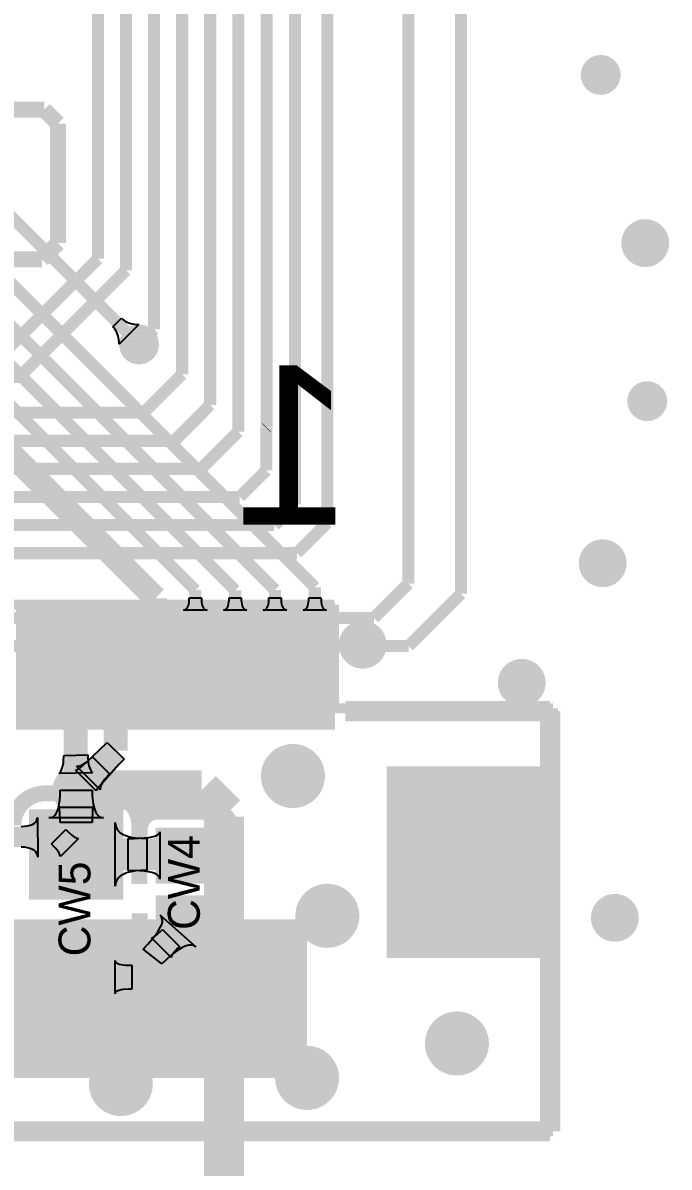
# Model space of a CAD drawing. Extents: x 53.3 to 135, y 28 to 125.4.
# Drawn here: x 107.05 to 115.16, y 66.83 to 81.17 of the extents above; entities that cross this region are included whole.
import ezdxf

# ---------------------------------------------------------------- set-up
doc = ezdxf.new("R2010")
doc.units = 0
doc.header["$MEASUREMENT"] = 0
for name, color, linetype in [('BOTTOMLAYER', 5, 'CONTINUOUS'), ('BOTTOMOVERLAY', 54, 'CONTINUOUS'), ('BOTTOMPASTE', 16, 'CONTINUOUS'), ('BOTTOMSOLDER', 6, 'CONTINUOUS'), ('MECHANICAL15', 56, 'CONTINUOUS'), ('MULTILAYER', 9, 'CONTINUOUS'), ('TOPLAYER', 1, 'CONTINUOUS'), ('TOPOVERLAY', 2, 'CONTINUOUS'), ('TOPPASTE', 8, 'CONTINUOUS'), ('TOPSOLDER', 216, 'CONTINUOUS')]:
    doc.layers.add(name, color=color, linetype=linetype)

msp = doc.modelspace()

# ---------------------------------------------------------------- linework, layer by layer
at = {"layer": 'BOTTOMLAYER'}
for p, q in [((108.180584, 77.360536), (108.288064, 77.468016)), ((108.288064, 77.468016), (108.304579, 77.452903)), ((108.304579, 77.452903), (108.322273, 77.439411)), ((108.195697, 77.344021), (108.180584, 77.360536)), ((108.209189, 77.326327), (108.195697, 77.344021)), ((108.221064, 77.307455), (108.209189, 77.326327)), ((108.506301, 77.389787), (108.258813, 77.142299)), ((108.322273, 77.439411), (108.341145, 77.427536)), ((108.341145, 77.427536), (108.361198, 77.417285)), ((108.361198, 77.417285), (108.382432, 77.408651)), ((108.382432, 77.408651), (108.404845, 77.401638)), ((108.404845, 77.401638), (108.428439, 77.396246)), ((108.428439, 77.396246), (108.453212, 77.392472)), ((108.453212, 77.392472), (108.479166, 77.39032)), ((108.479166, 77.39032), (108.506301, 77.389787)), ((108.231315, 77.287402), (108.221064, 77.307455)), ((108.239949, 77.266168), (108.231315, 77.287402)), ((108.246962, 77.243755), (108.239949, 77.266168)), ((108.252354, 77.220161), (108.246962, 77.243755)), ((108.256128, 77.195388), (108.252354, 77.220161)), ((108.25828, 77.169434), (108.256128, 77.195388)), ((108.258813, 77.142299), (108.25828, 77.169434)), ((109.127567, 73.865011), (109.132533, 73.884772)), ((109.132533, 73.884772), (109.136081, 73.907574)), ((109.136081, 73.907574), (109.138209, 73.933413)), ((109.138209, 73.933413), (109.138918, 73.962293)), ((109.138918, 73.962293), (109.290922, 73.962293)), ((109.290922, 73.962293), (109.291631, 73.933413)), ((109.291631, 73.933413), (109.293759, 73.907574)), ((109.293759, 73.907574), (109.297307, 73.884772)), ((109.297307, 73.884772), (109.302273, 73.865011)), ((109.627566, 73.865036), (109.632532, 73.884798)), ((109.632532, 73.884798), (109.63608, 73.907599)), ((109.63608, 73.907599), (109.638208, 73.933439)), ((109.638208, 73.933439), (109.638917, 73.962318)), ((109.638917, 73.962318), (109.790921, 73.962318)), ((109.790921, 73.962318), (109.79163, 73.933439)), ((109.79163, 73.933439), (109.793758, 73.907599)), ((109.793758, 73.907599), (109.797306, 73.884798)), ((109.797306, 73.884798), (109.802272, 73.865036)), ((110.127565, 73.865036), (110.132531, 73.884798)), ((110.132531, 73.884798), (110.136079, 73.907599)), ((110.136079, 73.907599), (110.138207, 73.933439)), ((110.138207, 73.933439), (110.138916, 73.962318)), ((110.138916, 73.962318), (110.29092, 73.962318)), ((110.29092, 73.962318), (110.291629, 73.933439)), ((110.291629, 73.933439), (110.293757, 73.907599)), ((110.293757, 73.907599), (110.297305, 73.884798)), ((110.297305, 73.884798), (110.302271, 73.865036)), ((110.627564, 73.865036), (110.63253, 73.884798)), ((110.63253, 73.884798), (110.636078, 73.907599)), ((110.636078, 73.907599), (110.638206, 73.933439)), ((110.638206, 73.933439), (110.638915, 73.962318)), ((110.638915, 73.962318), (110.790919, 73.962318)), ((110.790919, 73.962318), (110.791628, 73.933439)), ((110.791628, 73.933439), (110.793756, 73.907599)), ((110.793756, 73.907599), (110.797304, 73.884798)), ((110.797304, 73.884798), (110.80227, 73.865036)), ((109.067968, 73.810292), (109.081448, 73.811811)), ((109.361872, 73.810292), (109.067968, 73.810292)), ((109.081448, 73.811811), (109.093511, 73.816373)), ((109.093511, 73.816373), (109.104153, 73.823972)), ((109.104153, 73.823972), (109.113376, 73.834612)), ((109.113376, 73.834612), (109.121181, 73.848293)), ((109.121181, 73.848293), (109.127567, 73.865011)), ((109.302273, 73.865011), (109.308659, 73.848293)), ((109.308659, 73.848293), (109.316464, 73.834612)), ((109.316464, 73.834612), (109.325687, 73.823972)), ((109.325687, 73.823972), (109.336329, 73.816373)), ((109.336329, 73.816373), (109.348392, 73.811811)), ((109.348392, 73.811811), (109.361872, 73.810292)), ((109.567967, 73.810317), (109.581447, 73.811836)), ((109.861871, 73.810317), (109.567967, 73.810317)), ((109.581447, 73.811836), (109.59351, 73.816398)), ((109.59351, 73.816398), (109.604152, 73.823998)), ((109.604152, 73.823998), (109.613375, 73.834638)), ((109.613375, 73.834638), (109.62118, 73.848318)), ((109.62118, 73.848318), (109.627566, 73.865036)), ((109.802272, 73.865036), (109.808658, 73.848318)), ((109.808658, 73.848318), (109.816463, 73.834638)), ((109.816463, 73.834638), (109.825686, 73.823998)), ((109.825686, 73.823998), (109.836328, 73.816398)), ((109.836328, 73.816398), (109.848391, 73.811836)), ((109.848391, 73.811836), (109.861871, 73.810317)), ((110.067966, 73.810317), (110.081446, 73.811836)), ((110.36187, 73.810317), (110.067966, 73.810317)), ((110.081446, 73.811836), (110.093509, 73.816398)), ((110.093509, 73.816398), (110.104151, 73.823998)), ((110.104151, 73.823998), (110.113374, 73.834638)), ((110.113374, 73.834638), (110.121179, 73.848318)), ((110.121179, 73.848318), (110.127565, 73.865036)), ((110.302271, 73.865036), (110.308657, 73.848318)), ((110.308657, 73.848318), (110.316462, 73.834638)), ((110.316462, 73.834638), (110.325685, 73.823998)), ((110.325685, 73.823998), (110.336327, 73.816398)), ((110.336327, 73.816398), (110.34839, 73.811836)), ((110.34839, 73.811836), (110.36187, 73.810317)), ((110.567965, 73.810317), (110.581445, 73.811836)), ((110.861869, 73.810317), (110.567965, 73.810317)), ((110.581445, 73.811836), (110.593508, 73.816398)), ((110.593508, 73.816398), (110.60415, 73.823998)), ((110.60415, 73.823998), (110.613373, 73.834638)), ((110.613373, 73.834638), (110.621178, 73.848318)), ((110.621178, 73.848318), (110.627564, 73.865036)), ((110.80227, 73.865036), (110.808656, 73.848318)), ((110.808656, 73.848318), (110.816461, 73.834638)), ((110.816461, 73.834638), (110.825684, 73.823998)), ((110.825684, 73.823998), (110.836326, 73.816398)), ((110.836326, 73.816398), (110.848389, 73.811836)), ((110.848389, 73.811836), (110.861869, 73.810317)), ((107.927016, 71.973732), (108.108857, 72.151382)), ((108.108857, 72.151382), (108.320987, 71.939252)), ((107.5504, 71.847761), (107.555627, 71.871464)), ((107.555627, 71.871464), (107.559693, 71.897316)), ((107.559693, 71.897316), (107.562599, 71.925315)), ((107.562599, 71.925315), (107.564923, 71.987753)), ((107.564923, 71.987753), (107.864923, 71.995238)), ((107.759363, 71.856196), (107.777862, 71.861964)), ((107.777862, 71.861964), (107.797036, 71.87011)), ((107.797036, 71.87011), (107.816889, 71.880631)), ((107.799129, 71.858421), (107.927016, 71.973732)), ((107.816889, 71.880631), (107.837422, 71.893524)), ((107.837422, 71.893524), (107.858631, 71.908794)), ((107.858631, 71.908794), (107.880518, 71.92644)), ((107.864923, 71.995238), (107.86554, 71.962985)), ((107.86554, 71.962985), (107.870485, 71.905002)), ((107.870485, 71.905002), (107.874811, 71.879269)), ((107.874811, 71.879269), (107.880374, 71.855711)), ((107.880518, 71.92644), (107.926327, 71.968853)), ((107.926327, 71.968853), (108.138458, 71.756722)), ((108.254846, 71.872643), (107.975052, 71.555595)), ((108.320987, 71.939252), (108.254846, 71.872643)), ((107.506826, 71.761454), (107.517862, 71.774421)), ((107.926726, 71.770524), (107.506826, 71.761454)), ((107.517862, 71.774421), (107.52774, 71.789534)), ((107.52774, 71.789534), (107.536455, 71.806796)), ((107.536455, 71.806796), (107.544009, 71.826204)), ((107.544009, 71.826204), (107.5504, 71.847761)), ((107.712546, 71.801639), (107.7252, 71.805447)), ((107.971245, 71.54294), (107.712546, 71.801639)), ((107.724402, 71.851782), (107.741545, 71.8528)), ((108.021387, 71.554797), (107.724402, 71.851782)), ((107.7252, 71.805447), (107.743849, 71.816178)), ((107.741545, 71.8528), (107.759363, 71.856196)), ((107.743849, 71.816178), (107.768492, 71.833837)), ((107.768492, 71.833837), (107.799129, 71.858421)), ((107.880374, 71.855711), (107.887171, 71.834327)), ((107.887171, 71.834327), (107.895207, 71.815117)), ((107.895207, 71.815117), (107.904476, 71.798078)), ((107.904476, 71.798078), (107.914984, 71.783214)), ((107.914984, 71.783214), (107.926726, 71.770524)), ((108.116063, 71.733479), (108.0784, 71.689026)), ((108.138458, 71.756722), (108.116063, 71.733479)), ((108.025801, 71.589758), (108.022405, 71.57194)), ((108.03157, 71.608257), (108.025801, 71.589758)), ((108.039715, 71.627431), (108.03157, 71.608257)), ((108.050236, 71.647284), (108.039715, 71.627431)), ((108.063129, 71.667817), (108.050236, 71.647284)), ((108.0784, 71.689026), (108.063129, 71.667817)), ((107.975052, 71.555595), (107.971245, 71.54294)), ((108.022405, 71.57194), (108.021387, 71.554797))]:
    msp.add_line(p, q, dxfattribs=at)
for points, const_width in [([(114.175002, 80.518, 1), (114.424998, 80.518, 1)], 0.249999), ([(114.7088, 78.4098, 1), (115.0088, 78.4098, 1)], 0.299999), ([(108.383802, 77.1398, 1), (108.633798, 77.1398, 1)], 0.249999), ([(114.759202, 76.4286, 1), (115.009198, 76.4286, 1)], 0.249999), ([(114.1754, 74.3966, 1), (114.4754, 74.3966, 1)], 0.299999), ([(113.1594, 72.898, 1), (113.4594, 72.898, 1)], 0.299999), ([(110.2892, 71.7296, 1), (110.5892, 71.7296, 1)], 0.299999), ([(107.571403, 71.551797, 1), (107.871402, 71.551797, 1)], 0.299999), ([(110.721, 69.977, 1), (111.021, 69.977, 1)], 0.299999), ([(114.3278, 69.9516, 1), (114.6278, 69.9516, 1)], 0.299999), ([(108.536202, 69.450402, 1), (108.786198, 69.450402, 1)], 0.249999), ([(112.3466, 68.3768, 1), (112.6466, 68.3768, 1)], 0.299999), ([(108.1302, 67.8688, 1), (108.4302, 67.8688, 1)], 0.299999), ([(110.467, 67.945, 1), (110.767, 67.945, 1)], 0.299999)]:
    msp.add_lwpolyline(points, format="xyb", close=True, dxfattribs=dict(at, const_width=const_width))
for points, const_width in [([(106.7562, 78.8924), (108.5088, 77.1398)], 0.152001), ([(106.5276, 78.2828), (110.714917, 74.095483)], 0.152001), ([(106.3498, 77.9272), (110.214918, 74.062082)], 0.152001), ([(106.205515, 77.568001), (109.714919, 74.058597)], 0.152001), ([(106.059714, 77.216), (109.21492, 74.060794)], 0.152001), ([(105.889059, 76.7842), (108.714921, 73.958338)], 0.299999), ([(110.714917, 73.113367), (110.714917, 74.095483)], 0.152001), ([(108.714921, 73.113367), (108.714921, 73.958338)], 0.299999), ([(109.21492, 73.113341), (109.21492, 74.060794)], 0.152001), ([(109.714919, 73.113367), (109.714919, 74.058597)], 0.152001), ([(110.214918, 73.113367), (110.214918, 74.062082)], 0.152001), ([(107.714923, 71.551797), (107.714923, 73.113341)], 0.299999), ([(108.214922, 72.045317), (108.214922, 73.113367)], 0.299999), ([(107.721403, 71.551797), (108.214922, 72.045317)], 0.299999), ([(107.721403, 71.551797), (109.296203, 71.551797)], 0.499999), ([(109.296203, 71.551797), (109.601, 71.247)], 0.499999), ([(109.5756, 65.4812), (109.5756, 71.2216)], 0.499999)]:
    msp.add_lwpolyline(points, dxfattribs=dict(at, const_width=const_width))
for points in [[(107.364924, 73.81334), (107.064924, 73.81334), (107.364924, 72.413343), (107.064924, 72.413343)], [(107.864923, 73.81334), (107.564923, 73.81334), (107.864923, 72.413343), (107.564923, 72.413343)], [(108.364922, 73.813365), (108.064922, 73.813365), (108.364922, 72.413368), (108.064922, 72.413368)], [(108.864921, 73.813365), (108.564921, 73.813365), (108.864921, 72.413368), (108.564921, 72.413368)], [(109.36492, 73.81334), (109.06492, 73.81334), (109.36492, 72.413343), (109.06492, 72.413343)], [(109.864919, 73.813365), (109.564919, 73.813365), (109.864919, 72.413368), (109.564919, 72.413368)], [(110.364918, 73.813365), (110.064918, 73.813365), (110.364918, 72.413368), (110.064918, 72.413368)], [(110.864917, 73.813365), (110.564917, 73.813365), (110.864917, 72.413368), (110.564917, 72.413368)], [(113.514937, 71.75058), (111.71494, 71.75058), (113.514937, 69.550585), (111.71494, 69.550585)]]:
    msp.add_solid(points, dxfattribs=at)
at = {"layer": 'BOTTOMOVERLAY'}
for points, const_width in [([(90.953118, 73.87704), (110.953128, 73.87704)], 0.127), ([(110.953128, 72.577041), (110.953128, 73.87704)], 0.127), ([(110.953128, 72.577041), (113.70313, 72.577041)], 0.127), ([(111.096069, 72.543365), (113.60498, 72.543365)], 0.254), ([(113.60498, 72.543365), (113.664924, 72.543365)], 0.254), ([(113.664924, 68.975478), (113.664924, 72.543365)], 0.254), ([(113.70313, 67.277036), (113.70313, 72.577041)], 0.127), ([(113.664924, 67.275608), (113.664924, 68.975478)], 0.254), ([(88.264949, 67.275608), (113.664924, 67.275608)], 0.254), ([(88.203115, 67.277036), (113.70313, 67.277036)], 0.127)]:
    msp.add_lwpolyline(points, dxfattribs=dict(at, const_width=const_width))
for points, const_width in [([(111.465106, 73.37552, 1), (111.164878, 73.37552, 1)], 0.299999), ([(111.089879, 73.37552, 1), (111.239877, 73.37552, 1)], 0.15), ([(111.390107, 73.37552, 1), (111.540105, 73.37552, 1)], 0.15)]:
    msp.add_lwpolyline(points, format="xyb", close=True, dxfattribs=dict(at, const_width=const_width))
at = {"layer": 'BOTTOMPASTE'}
for points in [[(107.364924, 73.81334), (107.064924, 73.81334), (107.364924, 72.413343), (107.064924, 72.413343)], [(107.864923, 73.81334), (107.564923, 73.81334), (107.864923, 72.413343), (107.564923, 72.413343)], [(108.364922, 73.813365), (108.064922, 73.813365), (108.364922, 72.413368), (108.064922, 72.413368)], [(108.864921, 73.813365), (108.564921, 73.813365), (108.864921, 72.413368), (108.564921, 72.413368)], [(109.36492, 73.81334), (109.06492, 73.81334), (109.36492, 72.413343), (109.06492, 72.413343)], [(109.864919, 73.813365), (109.564919, 73.813365), (109.864919, 72.413368), (109.564919, 72.413368)], [(110.364918, 73.813365), (110.064918, 73.813365), (110.364918, 72.413368), (110.064918, 72.413368)], [(110.864917, 73.813365), (110.564917, 73.813365), (110.864917, 72.413368), (110.564917, 72.413368)], [(113.514937, 71.75058), (111.71494, 71.75058), (113.514937, 69.550585), (111.71494, 69.550585)]]:
    msp.add_solid(points, dxfattribs=at)
at = {"layer": 'BOTTOMSOLDER', "const_width": 0.401599}
for points in [[(110.2384, 71.7296, 1), (110.64, 71.7296, 1)], [(110.6702, 69.977, 1), (111.0718, 69.977, 1)], [(112.2958, 68.3768, 1), (112.6974, 68.3768, 1)], [(110.4162, 67.945, 1), (110.8178, 67.945, 1)], [(108.0794, 67.8688, 1), (108.481, 67.8688, 1)]]:
    msp.add_lwpolyline(points, format="xyb", close=True, dxfattribs=at)
at = {"layer": 'BOTTOMSOLDER'}
for points in [[(107.466524, 73.91494), (106.963324, 73.91494), (107.466524, 72.311743), (106.963324, 72.311743)], [(107.966523, 73.91494), (107.463323, 73.91494), (107.966523, 72.311743), (107.463323, 72.311743)], [(108.466522, 73.914965), (107.963322, 73.914965), (108.466522, 72.311768), (107.963322, 72.311768)], [(108.966521, 73.914965), (108.463321, 73.914965), (108.966521, 72.311768), (108.463321, 72.311768)], [(109.46652, 73.91494), (108.96332, 73.91494), (109.46652, 72.311743), (108.96332, 72.311743)], [(109.966519, 73.914965), (109.463319, 73.914965), (109.966519, 72.311768), (109.463319, 72.311768)], [(110.466518, 73.914965), (109.963318, 73.914965), (110.466518, 72.311768), (109.963318, 72.311768)], [(110.966517, 73.914965), (110.463317, 73.914965), (110.966517, 72.311768), (110.463317, 72.311768)], [(113.616537, 71.85218), (111.61334, 71.85218), (113.616537, 69.448985), (111.61334, 69.448985)]]:
    msp.add_solid(points, dxfattribs=at)
at = {"layer": 'MECHANICAL15'}
for points, const_width in [([(111.465106, 73.37552, 1), (111.164878, 73.37552, 1)], 0.299999), ([(111.089879, 73.37552, 1), (111.239877, 73.37552, 1)], 0.15), ([(111.390107, 73.37552, 1), (111.540105, 73.37552, 1)], 0.15)]:
    msp.add_lwpolyline(points, format="xyb", close=True, dxfattribs=dict(at, const_width=const_width))
at = {"layer": 'MULTILAYER'}
for points, const_width in [([(114.175002, 80.518, 1), (114.424998, 80.518, 1)], 0.249999), ([(114.7088, 78.4098, 1), (115.0088, 78.4098, 1)], 0.299999), ([(108.383802, 77.1398, 1), (108.633798, 77.1398, 1)], 0.249999), ([(114.759202, 76.4286, 1), (115.009198, 76.4286, 1)], 0.249999), ([(114.1754, 74.3966, 1), (114.4754, 74.3966, 1)], 0.299999), ([(113.1594, 72.898, 1), (113.4594, 72.898, 1)], 0.299999), ([(110.2892, 71.7296, 1), (110.5892, 71.7296, 1)], 0.299999), ([(107.571403, 71.551797, 1), (107.871402, 71.551797, 1)], 0.299999), ([(110.721, 69.977, 1), (111.021, 69.977, 1)], 0.299999), ([(114.3278, 69.9516, 1), (114.6278, 69.9516, 1)], 0.299999), ([(108.536202, 69.450402, 1), (108.786198, 69.450402, 1)], 0.249999), ([(112.3466, 68.3768, 1), (112.6466, 68.3768, 1)], 0.299999), ([(108.1302, 67.8688, 1), (108.4302, 67.8688, 1)], 0.299999), ([(110.467, 67.945, 1), (110.767, 67.945, 1)], 0.299999)]:
    msp.add_lwpolyline(points, format="xyb", close=True, dxfattribs=dict(at, const_width=const_width))
at = {"layer": 'TOPLAYER'}
for p, q in [((107.51569, 71.427276), (107.519975, 71.486077)), ((107.519975, 71.486077), (107.521403, 71.551797)), ((107.521403, 71.551797), (107.921402, 71.551797)), ((107.921402, 71.551797), (107.92283, 71.486077)), ((107.92283, 71.486077), (107.934257, 71.375394)), ((107.469981, 71.261249), (107.485693, 71.29238)), ((107.485693, 71.29238), (107.498548, 71.330429)), ((107.498548, 71.330429), (107.508548, 71.375394)), ((107.508548, 71.375394), (107.51569, 71.427276)), ((107.521403, 71.148191), (107.511403, 71.337556)), ((107.511403, 71.337556), (107.931402, 71.337556)), ((107.923901, 71.285313), (107.921501, 71.182405)), ((107.926302, 71.316395), (107.923901, 71.285313)), ((107.927803, 71.326845), (107.926302, 71.316395)), ((107.929502, 71.333896), (107.927803, 71.326845)), ((107.931402, 71.337556), (107.929502, 71.333896)), ((107.934257, 71.375394), (107.944257, 71.330429)), ((107.944257, 71.330429), (107.957112, 71.29238)), ((107.957112, 71.29238), (107.972824, 71.261249)), ((107.193809, 71.135768), (107.211589, 71.150635)), ((107.211589, 71.150635), (107.224289, 71.167788)), ((107.224289, 71.167788), (107.231909, 71.187229)), ((107.231909, 71.187229), (107.234449, 71.208956)), ((107.234449, 71.208956), (107.237497, 70.7136)), ((107.378561, 71.205908), (107.405701, 71.209367)), ((108.064244, 71.205908), (107.378561, 71.205908)), ((107.405701, 71.209367), (107.429983, 71.219743)), ((107.429983, 71.219743), (107.451411, 71.237038)), ((107.451411, 71.237038), (107.469981, 71.261249)), ((107.921402, 71.148191), (107.521403, 71.148191)), ((107.921501, 71.182405), (107.921402, 71.148191)), ((107.972824, 71.261249), (107.991394, 71.237038)), ((107.991394, 71.237038), (108.012822, 71.219743)), ((108.012822, 71.219743), (108.037104, 71.209367)), ((108.037104, 71.209367), (108.064244, 71.205908)), ((108.208351, 70.347004), (108.208351, 71.147003)), ((108.208351, 71.147003), (108.212352, 71.109002)), ((107.028709, 71.095743), (107.071889, 71.099175)), ((107.071889, 71.099175), (107.109989, 71.104892)), ((107.109989, 71.104892), (107.143009, 71.112898)), ((107.143009, 71.112898), (107.170949, 71.12319)), ((107.170949, 71.12319), (107.193809, 71.135768)), ((107.411002, 70.877798), (107.590605, 71.057402)), ((107.411002, 70.877798), (107.590605, 71.057402)), ((107.590605, 71.057402), (107.611047, 71.037427)), ((107.590605, 71.057402), (107.611047, 71.037427)), ((107.611047, 71.037427), (107.666279, 70.989149)), ((107.611047, 71.037427), (107.666279, 70.989149)), ((108.212352, 71.109002), (108.22435, 71.075004)), ((108.22435, 71.075004), (108.24435, 71.045004)), ((108.24435, 71.045004), (108.272351, 71.019002)), ((108.272351, 71.019002), (108.308351, 70.997003)), ((108.735045, 70.987257), (108.755045, 70.999579)), ((108.755045, 70.999579), (108.767044, 71.013544)), ((108.767044, 71.013544), (108.771045, 71.029152)), ((108.771045, 71.029152), (108.771045, 70.435249)), ((107.44901, 70.83793), (107.411002, 70.877798)), ((107.44901, 70.83793), (107.411002, 70.877798)), ((107.749358, 70.94504), (107.523364, 70.719046)), ((107.749358, 70.94504), (107.523364, 70.719046)), ((107.666279, 70.989149), (107.682662, 70.976942)), ((107.666279, 70.989149), (107.682662, 70.976942)), ((107.682662, 70.976942), (107.712386, 70.958354)), ((107.682662, 70.976942), (107.712386, 70.958354)), ((107.712386, 70.958354), (107.725723, 70.951974)), ((107.712386, 70.958354), (107.725723, 70.951974)), ((107.725723, 70.951974), (107.738047, 70.947537)), ((107.725723, 70.951974), (107.738047, 70.947537)), ((107.738047, 70.947537), (107.749358, 70.94504)), ((107.738047, 70.947537), (107.749358, 70.94504)), ((108.308351, 70.997003), (108.352351, 70.979002)), ((108.352351, 70.979002), (108.40435, 70.965004)), ((108.371046, 70.947003), (108.447045, 70.947824)), ((108.371046, 70.547004), (108.371046, 70.947003)), ((108.40435, 70.965004), (108.46435, 70.955004)), ((108.447045, 70.947824), (108.627045, 70.960148)), ((108.46435, 70.955004), (108.532351, 70.949002)), ((108.532351, 70.949002), (108.60835, 70.947003)), ((108.60835, 70.947003), (108.60835, 70.547004)), ((108.627045, 70.960148), (108.671045, 70.967539)), ((108.671045, 70.967539), (108.707044, 70.976576)), ((108.707044, 70.976576), (108.735045, 70.987257)), ((107.072737, 70.83552), (107.029148, 70.83933)), ((107.111216, 70.82917), (107.072737, 70.83552)), ((107.144584, 70.82028), (107.111216, 70.82917)), ((107.172844, 70.80885), (107.144584, 70.82028)), ((107.195993, 70.79488), (107.172844, 70.80885)), ((107.214035, 70.77837), (107.195993, 70.79488)), ((107.226966, 70.75932), (107.214035, 70.77837)), ((107.234787, 70.73773), (107.226966, 70.75932)), ((107.237497, 70.7136), (107.234787, 70.73773)), ((107.465104, 70.819521), (107.44901, 70.83793)), ((107.465104, 70.819521), (107.44901, 70.83793)), ((107.491461, 70.785741), (107.465104, 70.819521)), ((107.491461, 70.785741), (107.465104, 70.819521)), ((107.501726, 70.770372), (107.491461, 70.785741)), ((107.501726, 70.770372), (107.491461, 70.785741)), ((107.510049, 70.756018), (107.501726, 70.770372)), ((107.510049, 70.756018), (107.501726, 70.770372)), ((107.51643, 70.74268), (107.510049, 70.756018)), ((107.51643, 70.74268), (107.510049, 70.756018)), ((107.520867, 70.730356), (107.51643, 70.74268)), ((107.520867, 70.730356), (107.51643, 70.74268)), ((107.523364, 70.719046), (107.520867, 70.730356)), ((107.523364, 70.719046), (107.520867, 70.730356)), ((108.24435, 70.449003), (108.22435, 70.419003)), ((108.272351, 70.475005), (108.24435, 70.449003)), ((108.308351, 70.497004), (108.272351, 70.475005)), ((108.352351, 70.515005), (108.308351, 70.497004)), ((108.40435, 70.529003), (108.352351, 70.515005)), ((108.515046, 70.542534), (108.371046, 70.547004)), ((108.46435, 70.539003), (108.40435, 70.529003)), ((108.532351, 70.545005), (108.46435, 70.539003)), ((108.575046, 70.536946), (108.515046, 70.542534)), ((108.60835, 70.547004), (108.532351, 70.545005)), ((108.627045, 70.529122), (108.575046, 70.536946)), ((108.671045, 70.519066), (108.627045, 70.529122)), ((108.707044, 70.506773), (108.671045, 70.519066)), ((108.735045, 70.492244), (108.707044, 70.506773)), ((108.755045, 70.47548), (108.735045, 70.492244)), ((108.767044, 70.456483), (108.755045, 70.47548)), ((108.771045, 70.435249), (108.767044, 70.456483)), ((108.212352, 70.385005), (108.208351, 70.347004)), ((108.22435, 70.419003), (108.212352, 70.385005)), ((108.791875, 69.962568), (108.774093, 69.984511)), ((108.774093, 69.984511), (109.22031, 69.588296)), ((108.77567, 69.829276), (108.792823, 69.869426)), ((108.800925, 69.936073), (108.791875, 69.962568)), ((108.792823, 69.869426), (108.80124, 69.905024)), ((108.80124, 69.905024), (108.800925, 69.936073)), ((108.619732, 69.623155), (108.715167, 69.735319)), ((108.680458, 69.70442), (108.690905, 69.709563)), ((108.690905, 69.709563), (108.702729, 69.716792)), ((108.702729, 69.716792), (108.715932, 69.726106)), ((108.715167, 69.735319), (108.749788, 69.784575)), ((108.715932, 69.726106), (108.746473, 69.750988)), ((108.746473, 69.750988), (108.782528, 69.784214)), ((108.749788, 69.784575), (108.77567, 69.829276)), ((108.782528, 69.784214), (108.802622, 69.803955)), ((108.802622, 69.803955), (109.014753, 69.591824)), ((108.558914, 69.560247), (108.619732, 69.623155)), ((108.663699, 69.700389), (108.67139, 69.701362)), ((108.911187, 69.452901), (108.663699, 69.700389)), ((108.67139, 69.701362), (108.680458, 69.70442)), ((108.995012, 69.57173), (108.936904, 69.505134)), ((109.014753, 69.591824), (108.995012, 69.57173)), ((109.05887, 69.583671), (109.014415, 69.558032)), ((109.099269, 69.60107), (109.05887, 69.583671)), ((109.135611, 69.610232), (109.099269, 69.60107)), ((109.1679, 69.611156), (109.135611, 69.610232)), ((109.196132, 69.603846), (109.1679, 69.611156)), ((109.22031, 69.588296), (109.196132, 69.603846)), ((108.796046, 69.373118), (108.558914, 69.560247)), ((108.913341, 69.482048), (108.796046, 69.373118)), ((108.91216, 69.460593), (108.911187, 69.452901)), ((108.915218, 69.46966), (108.91216, 69.460593)), ((108.965906, 69.524159), (108.913341, 69.482048)), ((108.920361, 69.480107), (108.915218, 69.46966)), ((108.92759, 69.491931), (108.920361, 69.480107)), ((108.936904, 69.505134), (108.92759, 69.491931)), ((109.014415, 69.558032), (108.965906, 69.524159)), ((108.208351, 68.997553), (108.208351, 69.41645)), ((108.208351, 69.41645), (108.210447, 69.405155)), ((108.210447, 69.405155), (108.216728, 69.395048)), ((108.216728, 69.395048), (108.2272, 69.38613)), ((108.2272, 69.38613), (108.241864, 69.378403)), ((108.241864, 69.378403), (108.260713, 69.371863)), ((108.260713, 69.371863), (108.283753, 69.366514)), ((108.283753, 69.366514), (108.31098, 69.36235)), ((108.31098, 69.36235), (108.342397, 69.359379)), ((108.342397, 69.359379), (108.417799, 69.357001)), ((108.417799, 69.357001), (108.417799, 69.057002)), ((108.210447, 69.008849), (108.208351, 68.997553)), ((108.216728, 69.018955), (108.210447, 69.008849)), ((108.2272, 69.027873), (108.216728, 69.018955)), ((108.241864, 69.0356), (108.2272, 69.027873)), ((108.260713, 69.04214), (108.241864, 69.0356)), ((108.283753, 69.04749), (108.260713, 69.04214)), ((108.31098, 69.051653), (108.283753, 69.04749)), ((108.378005, 69.056407), (108.31098, 69.051653)), ((108.417799, 69.057002), (108.378005, 69.056407))]:
    msp.add_line(p, q, dxfattribs=at)
for points, const_width in [([(112.5474, 74.0156), (112.5474, 88.1888)], 0.152001), ([(111.887, 74.1426), (111.887, 87.1474)], 0.152001), ([(110.4646, 75.1332), (110.4646, 86.722877)], 0.152001), ([(110.871, 74.9046), (110.871, 86.8426)], 0.152001), ([(109.7534, 76.0476), (109.7534, 84.5312)], 0.152001), ([(109.401399, 76.381399), (109.401399, 84.146601)], 0.152001), ([(109.049398, 76.765998), (109.049398, 83.787402)], 0.152001), ([(108.697398, 77.328398), (108.697398, 83.453602)], 0.152001), ([(108.345397, 78.068597), (108.345397, 82.967403)], 0.152001), ([(110.109, 76.0984), (110.109, 82.952801)], 0.152001), ([(107.993396, 78.214398), (107.993396, 82.659004)], 0.152001), ([(102.138201, 80.081399), (107.319801, 80.081399)], 0.2), ([(107.319801, 80.081399), (107.4928, 79.9084)], 0.2), ([(107.4928, 78.4098), (107.4928, 79.9084)], 0.2), ([(107.2896, 78.2066), (107.4928, 78.4098)], 0.2), ([(105.918, 78.2066), (107.2896, 78.2066)], 0.2), ([(106.864605, 77.085607), (107.993396, 78.214398)], 0.152001), ([(107.010406, 76.733606), (108.345397, 78.068597)], 0.152001), ([(108.5088, 77.1398), (108.697398, 77.328398)], 0.152001), ([(99.720606, 76.733606), (107.010406, 76.733606)], 0.152001), ([(108.566999, 76.283599), (109.049398, 76.765998)], 0.152001), ([(108.951598, 75.931598), (109.401399, 76.381399)], 0.152001), ([(100.210399, 76.283599), (108.566999, 76.283599)], 0.152001), ([(110.105401, 76.094801), (110.109, 76.0984)], 0.152001), ([(110.105401, 75.561401), (110.105401, 76.094801)], 0.152001), ([(109.285397, 75.579597), (109.7534, 76.0476)], 0.152001), ([(100.645798, 75.931598), (108.951598, 75.931598)], 0.152001), ([(100.9396, 75.579597), (109.285397, 75.579597)], 0.152001), ([(109.771597, 75.227597), (110.105401, 75.561401)], 0.152001), ([(101.219, 75.227597), (109.771597, 75.227597)], 0.152001), ([(110.206996, 74.875596), (110.4646, 75.1332)], 0.152001), ([(101.5492, 74.875596), (110.206996, 74.875596)], 0.152001), ([(110.489995, 74.523595), (110.871, 74.9046)], 0.152001), ([(101.853995, 74.523595), (110.489995, 74.523595)], 0.152001), ([(111.4552, 73.7108), (111.887, 74.1426)], 0.152001), ([(111.890599, 73.358799), (112.5474, 74.0156)], 0.152001), ([(102.743, 73.7108), (111.4552, 73.7108)], 0.152001), ([(103.127599, 73.358799), (111.890599, 73.358799)], 0.152001), ([(107.721403, 70.747006), (107.721403, 71.551797)], 0.399999), ([(105.682603, 70.9676), (107.500804, 70.9676)], 0.254), ([(107.500804, 70.9676), (107.7214, 70.747004)], 0.254), ([(107.7214, 70.747004), (109.057001, 70.747004)], 0.399999), ([(107.7214, 70.747004), (107.721403, 70.747006)], 0.254), ([(109.057001, 70.747004), (109.067597, 70.7576)], 0.254), ([(108.417799, 69.207002), (109.092997, 69.8822)], 0.299999), ([(107.7214, 69.207002), (108.417799, 69.207002)], 0.299999)]:
    msp.add_lwpolyline(points, dxfattribs=dict(at, const_width=const_width))
for points, const_width in [([(114.175002, 80.518, 1), (114.424998, 80.518, 1)], 0.249999), ([(114.7088, 78.4098, 1), (115.0088, 78.4098, 1)], 0.299999), ([(108.383802, 77.1398, 1), (108.633798, 77.1398, 1)], 0.249999), ([(114.759202, 76.4286, 1), (115.009198, 76.4286, 1)], 0.249999), ([(114.1754, 74.3966, 1), (114.4754, 74.3966, 1)], 0.299999), ([(113.1594, 72.898, 1), (113.4594, 72.898, 1)], 0.299999), ([(110.2892, 71.7296, 1), (110.5892, 71.7296, 1)], 0.299999), ([(107.571403, 71.551797, 1), (107.871402, 71.551797, 1)], 0.299999), ([(110.721, 69.977, 1), (111.021, 69.977, 1)], 0.299999), ([(114.3278, 69.9516, 1), (114.6278, 69.9516, 1)], 0.299999), ([(108.536202, 69.450402, 1), (108.786198, 69.450402, 1)], 0.249999), ([(112.3466, 68.3768, 1), (112.6466, 68.3768, 1)], 0.299999), ([(108.1302, 67.8688, 1), (108.4302, 67.8688, 1)], 0.299999), ([(110.467, 67.945, 1), (110.767, 67.945, 1)], 0.299999)]:
    msp.add_lwpolyline(points, format="xyb", close=True, dxfattribs=dict(at, const_width=const_width))
for points in [[(108.211399, 70.282003), (108.211399, 71.212004), (107.231401, 70.282003), (107.231401, 71.212004)], [(109.417998, 70.432201), (109.417998, 71.0322), (108.767997, 70.432201), (108.767997, 71.0322)], [(109.417998, 69.5822), (109.417998, 70.182199), (108.767997, 69.5822), (108.767997, 70.182199)], [(106.881402, 67.945), (110.617, 67.945), (106.881402, 69.932001), (110.617, 69.932001)], [(108.211399, 68.742001), (108.211399, 69.672002), (107.231401, 68.742001), (107.231401, 69.672002)]]:
    msp.add_solid(points, dxfattribs=at)
at = {"layer": 'TOPOVERLAY', "const_width": 0.2}
for points in [[(106.931399, 71.112004, -0.414213), (107.331401, 71.512003)], [(108.111402, 71.512006, -0.414213), (108.511404, 71.112007)], [(108.518002, 71.062197, -0.414214), (108.738002, 71.282197)], [(109.448003, 71.282197, -0.414214), (109.668003, 71.062197)], [(108.737999, 69.332198, -0.414214), (108.518, 69.552198)], [(109.667995, 69.552198, -0.414214), (109.447995, 69.332198)], [(107.331398, 68.442004, -0.414213), (106.931396, 68.842004)], [(108.511401, 68.842004, -0.414213), (108.111399, 68.442004)]]:
    msp.add_lwpolyline(points, format="xyb", dxfattribs=at)
for points in [[(107.331401, 71.512003), (108.111399, 71.512003)], [(108.738005, 71.282197), (109.448001, 71.282197)], [(108.511404, 70.377007), (108.511404, 71.112007)], [(108.518002, 70.607197), (108.518002, 71.057198)], [(109.668, 70.607199), (109.668, 71.057201)], [(108.518, 69.557199), (108.518, 70.007201)], [(109.667998, 69.557201), (109.667998, 70.007203)], [(108.511401, 68.842004), (108.511401, 69.577003)], [(108.737999, 69.332203), (109.447995, 69.332203)], [(107.331401, 68.442004), (108.111399, 68.442004)]]:
    msp.add_lwpolyline(points, dxfattribs=at)
at = {"layer": 'TOPOVERLAY', "const_width": 0.1}
for points in [[(107.281401, 71.512003, 1), (107.381401, 71.512003, 1)], [(108.061402, 71.512006, 1), (108.161402, 71.512006, 1)], [(108.688002, 71.282197, 1), (108.788002, 71.282197, 1)], [(109.398003, 71.282197, 1), (109.498003, 71.282197, 1)], [(108.461404, 71.112007, 1), (108.561403, 71.112007, 1)], [(108.468003, 71.062197, 1), (108.568002, 71.062197, 1)], [(109.618003, 71.062197, 1), (109.718003, 71.062197, 1)], [(108.468, 69.552198, 1), (108.568, 69.552198, 1)], [(109.617995, 69.552198, 1), (109.717995, 69.552198, 1)], [(108.688, 69.332198, 1), (108.787999, 69.332198, 1)], [(109.397996, 69.332198, 1), (109.497995, 69.332198, 1)], [(108.461401, 68.842004, 1), (108.561401, 68.842004, 1)], [(107.281398, 68.442004, 1), (107.381398, 68.442004, 1)], [(108.061399, 68.442004, 1), (108.161399, 68.442004, 1)]]:
    msp.add_lwpolyline(points, format="xyb", close=True, dxfattribs=at)
at = {"layer": 'TOPPASTE'}
for points in [[(108.211399, 70.282003), (108.211399, 71.212004), (107.231401, 70.282003), (107.231401, 71.212004)], [(109.417998, 70.432201), (109.417998, 71.0322), (108.767997, 70.432201), (108.767997, 71.0322)], [(109.417998, 69.5822), (109.417998, 70.182199), (108.767997, 69.5822), (108.767997, 70.182199)], [(108.211399, 68.742001), (108.211399, 69.672002), (107.231401, 68.742001), (107.231401, 69.672002)]]:
    msp.add_solid(points, dxfattribs=at)
at = {"layer": 'TOPSOLDER', "const_width": 0.401599}
for points in [[(110.2384, 71.7296, 1), (110.64, 71.7296, 1)], [(110.6702, 69.977, 1), (111.0718, 69.977, 1)], [(112.2958, 68.3768, 1), (112.6974, 68.3768, 1)], [(110.4162, 67.945, 1), (110.8178, 67.945, 1)], [(108.0794, 67.8688, 1), (108.481, 67.8688, 1)]]:
    msp.add_lwpolyline(points, format="xyb", close=True, dxfattribs=at)
at = {"layer": 'TOPSOLDER'}
for points in [[(108.312999, 70.180403), (108.312999, 71.313604), (107.129801, 70.180403), (107.129801, 71.313604)], [(109.468798, 70.381401), (109.468798, 71.083), (108.717197, 70.381401), (108.717197, 71.083)], [(109.468798, 69.5314), (109.468798, 70.232999), (108.717197, 69.5314), (108.717197, 70.232999)], [(108.312999, 68.640401), (108.312999, 69.773602), (107.129801, 68.640401), (107.129801, 69.773602)]]:
    msp.add_solid(points, dxfattribs=at)

# ---------------------------------------------------------------- texts
at = {"layer": 'BOTTOMOVERLAY', "text_generation_flag": 2}
msp.add_text('1', height=2.000001, dxfattribs=at).set_placement((111.1758, 74.8792))
at = {"layer": 'TOPOVERLAY'}
for s, p in [('CW4', (109.2708, 69.7992)), ('CW5', (107.8992, 69.469))]:
    msp.add_text(s, height=0.399999, rotation=90, dxfattribs=at).set_placement(p)

doc.saveas('drawing.dxf')
